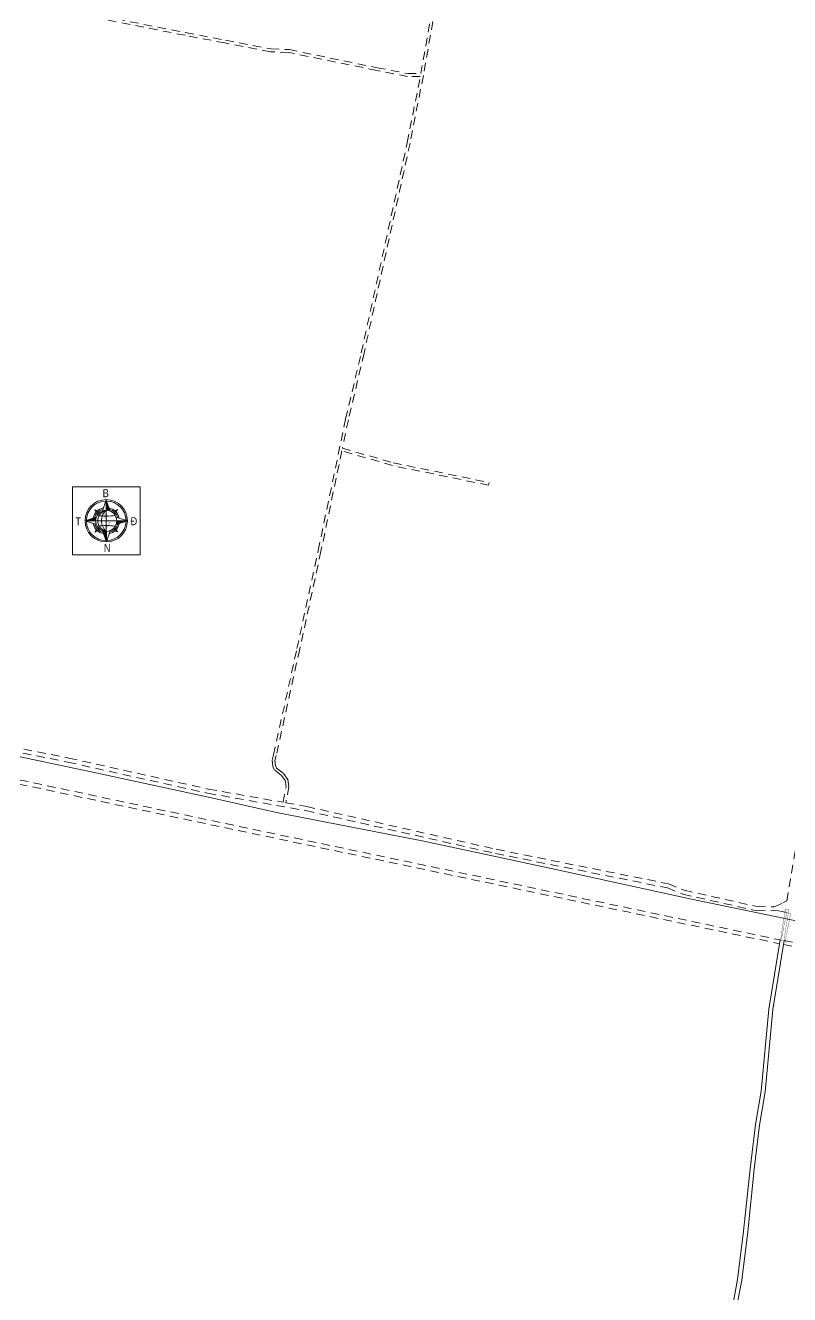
# Model space of a CAD drawing. Header units: metres. Extents: x 556238 to 587446, y 1177111 to 1219372.
# Drawn here: x 573772 to 574317, y 1196186 to 1197093 of the extents above; entities that cross this region are included whole.
import ezdxf
from ezdxf.enums import TextEntityAlignment as Align

# ---------------------------------------------------------------- set-up
doc = ezdxf.new("R2010")
doc.units = ezdxf.units.M
doc.header["$MEASUREMENT"] = 0
doc.linetypes.add('Xr_Nen GT$0$MON', pattern=[10, 6, -4])
for name, color, linetype, lineweight in [('8', 7, 'Continuous', 0), ('CNTV- VIEWPORT', 8, 'Continuous', 9), ('D. Dia vat', 7, 'Continuous', 0), ('D1', 7, 'Continuous', 0), ('Xr_Nen GT$0$CAU-CONG', 4, 'Continuous', 0), ('Xr_Nen GT$0$DUONG BT-NEN BT', 38, 'Continuous', 0), ('Xr_Nen GT$0$DUONG_DA', 38, 'Xr_Nen GT$0$MON', 0), ('Xr_Nen GT$1$SONG_HO', 250, 'Continuous', 0)]:
    doc.layers.add(name, color=color, linetype=linetype, lineweight=lineweight)
doc.styles.add('HEL.CON.BO', font='Vhelvcb.ttf')
doc.linetypes.add('Xr_Nen GT$0$TAL_N_P', pattern='A,2,[130,ltypeshp.shx,S=1,R=0,X=0,Y=-1],4,[130,ltypeshp.shx,S=2,R=0,X=0,Y=-2],2', length=8)

# ---------------------------------------------------------------- blocks, each defined once
blk = doc.blocks.new('*X6')
at = {"color": 0, "linetype": 'ByBlock'}
for p, q in [((-215.75, 162.49), (-215.747, 162.49)), ((-215.75, 162.48), (-215.743, 162.48)), ((-215.75, 162.47), (-215.74, 162.47)), ((-215.75, 162.46), (-215.737, 162.46)), ((-215.75, 162.45), (-215.733, 162.45)), ((-215.75, 162.44), (-215.73, 162.44)), ((-215.75, 162.43), (-215.727, 162.43)), ((-215.75, 162.42), (-215.723, 162.42)), ((-215.75, 162.41), (-215.72, 162.41)), ((-215.75, 162.4), (-215.717, 162.4)), ((-215.75, 162.39), (-215.713, 162.39)), ((-215.75, 162.38), (-215.71, 162.38)), ((-215.75, 162.37), (-215.707, 162.37)), ((-215.75, 162.36), (-215.703, 162.36)), ((-215.75, 162.35), (-215.7, 162.35)), ((-215.75, 162.34), (-215.697, 162.34)), ((-215.75, 162.33), (-215.693, 162.33)), ((-215.75, 162.32), (-215.69, 162.32)), ((-215.75, 162.31), (-215.687, 162.31)), ((-215.75, 162.3), (-215.683, 162.3)), ((-215.75, 162.29), (-215.68, 162.29)), ((-215.75, 162.28), (-215.677, 162.28)), ((-215.75, 162.27), (-215.673, 162.27)), ((-215.75, 162.26), (-215.67, 162.26)), ((-215.75, 162.25), (-215.667, 162.25))]:
    blk.add_line(p, q, dxfattribs=at)
blk = doc.blocks.new('bn')
at = {"layer": 'D. Dia vat'}
h = blk.add_hatch(color=256, dxfattribs=at)
h.set_gradient(color1=(125, 224, 26), one_color=1, tint=1, name='SPHERICAL')
h.paths.add_polyline_path([(1.12, -0.76), (1.14, -0.71), (1.12, -0.63), (1.06, -0.53), (1.04, -0.44), (1, -0.35), (1.01, -0.3), (0.97, -0.25), (0.87, -0.18), (0.79, -0.08), (0.79, -0.08), (0.78, -0.05), (0.76, -0.01), (0.69, 0.03), (0.62, 0.06), (0.5, 0.16), (0.44, 0.21), (0.41, 0.26), (0.29, 0.35), (0.23, 0.44), (0.2, 0.5), (0.23, 0.52), (0.18, 0.57), (0.1, 0.63), (0.02, 0.7), (-0.01, 0.78), (-0.06, 0.83), (-0.05, 0.88), (-0.02, 0.91), (0.01, 0.95), (0, 1.02), (0.03, 1.1), (0.06, 1.15), (0.12, 1.17), (0.19, 1.24), (0.23, 1.26), (0.24, 1.33), (0.27, 1.36), (0.3, 1.39), (0.3, 1.42), (0.31, 1.44), (0.35, 1.45), (0.39, 1.48), (0.42, 1.46), (0.43, 1.46), (0.46, 1.47), (0.47, 1.48), (0.49, 1.49), (0.49, 1.51), (0.49, 1.52), (0.48, 1.53), (0.48, 1.55), (0.49, 1.56), (0.5, 1.56), (0.53, 1.56), (0.53, 1.57), (0.56, 1.56), (0.57, 1.57), (0.57, 1.58), (0.58, 1.6), (0.61, 1.6), (0.61, 1.6), (0.62, 1.61), (0.62, 1.62), (0.63, 1.63), (0.65, 1.63), (0.66, 1.61), (0.69, 1.63), (0.69, 1.64), (0.69, 1.64), (0.68, 1.65), (0.67, 1.65), (0.66, 1.65), (0.65, 1.66), (0.64, 1.66), (0.63, 1.68), (0.6, 1.68), (0.58, 1.67), (0.55, 1.66), (0.53, 1.66), (0.52, 1.66), (0.52, 1.68), (0.5, 1.68), (0.49, 1.67), (0.48, 1.66), (0.48, 1.67), (0.47, 1.69), (0.45, 1.71), (0.44, 1.7), (0.4, 1.72), (0.39, 1.73), (0.38, 1.73), (0.38, 1.75), (0.38, 1.76), (0.36, 1.77), (0.35, 1.76), (0.34, 1.78), (0.31, 1.78), (0.28, 1.79), (0.27, 1.82), (0.27, 1.85), (0.26, 1.89), (0.24, 1.89), (0.23, 1.91), (0.24, 1.95), (0.24, 1.97), (0.29, 1.99), (0.31, 2.04), (0.28, 2.03), (0.26, 2.06), (0.22, 2.07), (0.17, 2.05), (0.14, 2.06), (0.1, 2.09), (0.06, 2.09), (0.03, 2.07), (-0.01, 2.1), (-0.07, 2.11), (-0.08, 2.15), (-0.12, 2.19), (-0.14, 2.21), (-0.16, 2.21), (-0.19, 2.18), (-0.22, 2.17), (-0.28, 2.15), (-0.3, 2.13), (-0.3, 2.08), (-0.35, 2.04), (-0.4, 2.03), (-0.44, 2), (-0.48, 2.02), (-0.47, 2.04), (-0.51, 2.04), (-0.55, 2), (-0.55, 1.95), (-0.58, 1.95), (-0.63, 1.99), (-0.64, 2.01), (-0.67, 2.04), (-0.69, 2), (-0.71, 1.97), (-0.73, 1.99), (-0.74, 2.03), (-0.78, 2.03), (-0.79, 1.99), (-0.85, 1.93), (-0.87, 1.93), (-0.91, 1.97), (-0.97, 2.01), (-1.02, 2.03), (-1.04, 2.01), (-1.09, 1.95), (-1.13, 1.91), (-1.02, 1.78), (-0.98, 1.74), (-0.97, 1.68), (-0.92, 1.7), (-0.88, 1.66), (-0.91, 1.58), (-0.86, 1.48), (-0.76, 1.41), (-0.66, 1.37), (-0.63, 1.41), (-0.53, 1.46), (-0.37, 1.37), (-0.44, 1.31), (-0.43, 1.28), (-0.36, 1.28), (-0.36, 1.23), (-0.26, 1.18), (-0.31, 1.1), (-0.37, 1.05), (-0.46, 1.06), (-0.55, 1.06), (-0.55, 0.99), (-0.6, 0.94), (-0.44, 0.86), (-0.33, 0.79), (-0.21, 0.76), (-0.2, 0.67), (-0.14, 0.6), (-0.08, 0.57), (-0.02, 0.45), (0.1, 0.34), (0.14, 0.31), (0.17, 0.31), (0.21, 0.23), (0.22, 0.23), (0.24, 0.21), (0.25, 0.12), (0.28, 0.09), (0.28, 0.06), (0.32, 0.08), (0.35, 0.08), (0.38, 0.03), (0.46, -0.03), (0.53, -0.05), (0.52, -0.08), (0.52, -0.1), (0.46, -0.13), (0.49, -0.2), (0.59, -0.28), (0.58, -0.37), (0.56, -0.46), (0.55, -0.56), (0.52, -0.62), (0.51, -0.68), (0.54, -0.76), (0.57, -0.79), (0.59, -0.89), (0.54, -0.99), (0.57, -1.1), (0.56, -1.18), (0.52, -1.23), (0.47, -1.22), (0.39, -1.28), (0.32, -1.28), (0.3, -1.31), (0.21, -1.32), (0.2, -1.36), (0.19, -1.41), (0.11, -1.39), (0.07, -1.39), (0.04, -1.42), (0, -1.42), (0.03, -1.47), (0.01, -1.53), (0.07, -1.58), (0.12, -1.6), (0.11, -1.63), (0.12, -1.68), (0.06, -1.66), (0.02, -1.67), (-0.03, -1.61), (-0.08, -1.63), (-0.12, -1.63), (-0.15, -1.66), (-0.2, -1.64), (-0.24, -1.63), (-0.26, -1.65), (-0.24, -1.7), (-0.28, -1.73), (-0.31, -1.77), (-0.38, -1.76), (-0.42, -1.78), (-0.46, -1.8), (-0.39, -1.89), (-0.35, -1.87), (-0.31, -1.9), (-0.25, -1.92), (-0.24, -1.95), (-0.3, -1.98), (-0.33, -2.1), (-0.34, -2.3), (-0.36, -2.37), (-0.28, -2.37), (-0.16, -2.28), (-0.1, -2.2), (0.07, -2.14), (0.14, -2.09), (0.19, -2.08), (0.24, -2.05), (0.25, -1.99), (0.28, -1.93), (0.32, -1.87), (0.34, -1.82), (0.34, -1.78), (0.42, -1.8), (0.51, -1.79), (0.66, -1.72), (0.73, -1.66), (0.92, -1.57), (1.02, -1.52), (1.04, -1.45), (1.11, -1.35), (1.14, -1.31), (1.11, -1.27), (1.11, -1.23), (1.13, -1.22), (1.12, -1.18), (1.11, -1.16), (1.11, -1.1), (1.14, -1.11), (1.17, -1.08), (1.18, -1.03), (1.13, -0.94), (1.11, -0.88), (1.14, -0.89), (1.14, -0.86), (1.11, -0.79)])
at = {"layer": '8'}
for p, q in [((-5.97, 0.01), (-2.8, 1.06)), ((-5.97, 0.01), (-0.02, 0.01)), ((-2.8, -1.05), (-5.97, 0.01))]:
    blk.add_line(p, q, dxfattribs=at)
at = {"layer": 'D. Dia vat'}
for p, q in [((-1.08, 2.79), (-0.02, 5.95)), ((-0.02, 5.95), (1.03, 2.79)), ((-0.02, 0.01), (-0.02, 5.95)), ((-2.82, 2.45), (-3.18, 3.16)), ((-3.18, 3.16), (-2.65, 2.64)), ((-3.18, 3.16), (-2.47, 2.81)), ((-2.39, 2.37), (-2.13, 2.11)), ((-0.02, -5.94), (-0.02, 0.01)), ((-0.02, 0.01), (5.92, 0.01)), ((2.34, 2.37), (2.08, 2.11)), ((2.42, 2.81), (3.13, 3.16)), ((3.13, 3.16), (2.6, 2.64)), ((2.76, 1.06), (5.92, 0.01)), ((5.92, 0.01), (2.76, -1.05)), ((3.13, 3.16), (2.78, 2.45)), ((-3.18, -3.14), (-2.82, -2.44)), ((-3.18, -3.14), (-2.65, -2.62)), ((-2.47, -2.79), (-3.18, -3.14)), ((-2.39, -2.36), (-2.13, -2.09)), ((-0.02, -5.94), (-1.08, -2.77)), ((1.03, -2.77), (-0.02, -5.94)), ((2.34, -2.36), (2.08, -2.09)), ((3.13, -3.14), (2.42, -2.79)), ((3.13, -3.14), (2.6, -2.62)), ((2.78, -2.44), (3.13, -3.14))]:
    blk.add_line(p, q, dxfattribs=at)
for radius in [5.95, 2.97]:
    blk.add_circle((-0.02, 0.01), radius, dxfattribs=at)
for centre, radius, start, end in [((-0.02, 0.01), 5.57, 91.2781, 178.7219), ((-0.02, 0.01), 3.72, 101.9604, 168.0396), ((-0.02, 0.01), 5.57, 1.2781, 88.7219), ((-0.02, 0.01), 3.72, 11.9604, 78.0396), ((-0.02, 0.01), 3.34, 105.7719, 164.2281), ((-0.02, 22.29), 20.95, 262.9413, 277.0587), ((0.67, 0.01), 3.05, 103.0837, 256.9163), ((2.56, 0.01), 3.94, 131.0015, 228.9985), ((-0.02, 0.01), 3.34, 15.7719, 74.2281), ((-0.02, 0.01), 5.57, 181.2781, 268.7219), ((-0.02, 0.01), 3.72, 191.9604, 258.0396), ((-0.02, 0.01), 3.34, 195.7719, 254.2281), ((-0.02, -22.27), 20.95, 82.9413, 97.0587), ((-0.02, 0.01), 5.57, 271.2781, 358.7219), ((-0.02, 0.01), 3.72, 281.9604, 348.0396), ((-0.02, 0.01), 3.34, 285.7719, 344.2281)]:
    blk.add_arc(centre, radius, start, end, dxfattribs=at)
at = {"layer": 'D. Dia vat', "xscale": 11.89085183944553, "yscale": 11.89085183944553, "zscale": 11.89085183944553}
blk.add_blockref('*X6', (2565.43, -1926.31), dxfattribs=at)
for p, rotation in [((1926.3, 2565.46), 90), ((-1926.34, -2565.44), 270), ((-2565.47, 1926.33), 180)]:
    blk.add_blockref('*X6', p, dxfattribs=dict(at, rotation=rotation))
at = {"layer": 'D. Dia vat', "style": 'HEL.CON.BO'}
for s, p in [('B', (-0.12, 6.66)), ('T', (-7.9, -1.26)), ('Ñ', (7.74, -1.26)), ('N', (0.21, -8.74))]:
    blk.add_text(s, height=2.25, dxfattribs=at).set_placement(p, align=Align.CENTER)

msp = doc.modelspace()

# ---------------------------------------------------------------- linework, layer by layer
at = {"layer": 'CNTV- VIEWPORT', "ltscale": 5}
msp.add_lwpolyline([(573805.78559, 1196714.69841), (573854.18559, 1196714.69841), (573854.18559, 1196763.09841), (573805.78559, 1196763.09841)], close=True, dxfattribs=at)
at = {"layer": 'Xr_Nen GT$0$CAU-CONG', "const_width": 0.2, "flags": 128}
for points in [[(574310.92302, 1196439.61921), (574314.38802, 1196461.76721), (574316.85798, 1196461.38079), (574313.39298, 1196439.23279)], [(574311.45318, 1196439.5806), (574314.3972, 1196439.00376), (574318.24279, 1196458.63057), (574315.29877, 1196459.20741)]]:
    msp.add_lwpolyline(points, close=True, dxfattribs=at)
for points in [[(574315.29877, 1196459.20741), (574314.50971, 1196460.38103)], [(574311.45318, 1196439.5806), (574310.27956, 1196438.79154)], [(574314.3972, 1196439.00376), (574315.18626, 1196437.83014)]]:
    msp.add_lwpolyline(points, dxfattribs=at)
at = {"layer": 'Xr_Nen GT$0$DUONG BT-NEN BT', "flags": 128}
for points in [[(574254.19317, 1195850.81709), (574245.5128, 1195946.22397), (574244.33201, 1196018.58405), (574247.96187, 1196034.61932), (574255.81085, 1196052.17649), (574268.06709, 1196138.43647), (574276.89985, 1196179.05081), (574280.3024, 1196197.31992), (574284.60269, 1196231.66796), (574289.25921, 1196276.33196), (574292.99008, 1196307.8851), (574297.06883, 1196331.73122), (574302.59144, 1196390.34191), (574310.67776, 1196439.66866)], [(574257.18083, 1195851.08891), (574248.51058, 1195946.38458), (574247.33748, 1196018.27293), (574250.82213, 1196033.66668), (574258.7217, 1196051.33704), (574271.02184, 1196137.90599), (574279.84089, 1196178.45726), (574283.26805, 1196196.85852), (574287.58331, 1196231.32604), (574292.24089, 1196276.00027), (574295.96022, 1196307.45578), (574300.04497, 1196331.33705), (574305.56856, 1196389.95809), (574313.63824, 1196439.18334)]]:
    msp.add_lwpolyline(points, dxfattribs=at)
at = {"layer": 'Xr_Nen GT$0$DUONG_DA'}
for points in [[(573827.42791, 1197099.14968), (573886.56883, 1197087.51321), (573914.98741, 1197082.06777), (573947.41506, 1197075.80964), (573960.36769, 1197075.32824), (574023.31852, 1197062.44093), (574045.15727, 1197058.18941), (574054.36943, 1197058.18941), (574076.61609, 1197184.41137)], [(574078.58387, 1197184.05368), (574056.15933, 1197056.82245), (574046.6547, 1197008.59053), (574013.86379, 1196858.51766), (574002.66737, 1196811.12874), (573998.44417, 1196790.84489), (574034.66918, 1196780.31293), (574103.13606, 1196766.32383), (574102.73569, 1196764.36431), (574034.18902, 1196778.36972), (573998.03526, 1196788.88096), (573983.1321, 1196717.30186), (573967.93428, 1196647.22448), (573951.19364, 1196571.31992), (573950.32319, 1196567.8246), (573950.76463, 1196564.20889), (573951.48103, 1196562.41996), (573956.46798, 1196558.45369), (573959.52579, 1196554.31226), (573960.25701, 1196549.25179), (573958.06999, 1196537.60627), (573972.95686, 1196534.97103), (574108.20894, 1196504.38127), (574231.12892, 1196479.75564), (574242.223, 1196475.21059), (574294.35004, 1196463.47097), (574306.51436, 1196463.34626), (574312.6897, 1196466.08065), (574315.4166, 1196467.66766), (574330.35597, 1196557.25065)], [(573692.59349, 1196591.59779), (573803.28687, 1196569.5529), (573902.84307, 1196547.38242), (573956.1005, 1196537.9549), (573958.23006, 1196549.29449), (573957.61824, 1196553.52871), (573955.01609, 1196557.05299), (573949.82137, 1196561.18451), (573948.81099, 1196563.70755), (573948.29313, 1196567.94918), (573949.24639, 1196571.77702), (573965.98046, 1196647.6518), (573981.17578, 1196717.71764), (574000.71481, 1196811.56258), (574011.91349, 1196858.96109), (574044.69641, 1197008.99738), (574053.99612, 1197056.18941), (574044.96441, 1197056.18941), (574022.92686, 1197060.47963), (573960.12837, 1197073.33575), (573947.18709, 1197073.81674), (573914.60973, 1197080.10375), (573886.18758, 1197085.54988), (573826.11542, 1197097.36957)], [(573691.98503, 1196588.66006), (573802.66776, 1196566.61728), (573902.25527, 1196544.43983), (573972.36417, 1196532.0293), (574107.5833, 1196501.447), (574230.25769, 1196476.87057), (574241.31847, 1196472.33916), (574294.00122, 1196460.47438), (574306.97427, 1196460.89385), (574312.04923, 1196460.10608), (574315.29877, 1196459.20741)]]:
    msp.add_lwpolyline(points, dxfattribs=at)
at = {"layer": 'Xr_Nen GT$0$DUONG_DA', "flags": 128}
for points in [[(573689.58314, 1196568.00299), (573713.80041, 1196562.5215), (573772.76673, 1196553.00369), (573911.9647, 1196523.43668), (574107.86829, 1196482.37177), (574310.67776, 1196439.66866)], [(573688.92086, 1196565.07701), (573713.22969, 1196559.57479), (573772.21571, 1196550.0538), (573911.3453, 1196520.50132), (574107.24971, 1196479.43623), (574310.17083, 1196436.98892)], [(574313.09518, 1196436.43464), (574402.55012, 1196418.91205), (574441.35401, 1196407.94595), (574481.91658, 1196372.33192), (574516.37987, 1196346.2677), (574573.2017, 1196325.82302), (574634.82093, 1196303.15046), (574654.28626, 1196286.40793)], [(574313.63824, 1196439.18334), (574403.27671, 1196421.31806), (574442.84515, 1196410.42117), (574483.62027, 1196375.1771), (574517.84789, 1196349.02233), (574573.76857, 1196328.9273), (574638.01473, 1196305.4087), (574656.78012, 1196289.99499)]]:
    msp.add_lwpolyline(points, dxfattribs=at)
at = {"layer": 'Xr_Nen GT$1$SONG_HO', "linetype": 'Xr_Nen GT$0$TAL_N_P', "flags": 128}
msp.add_lwpolyline([(572050.18923, 1197069.67846), (572061.43995, 1197083.2352), (572139.10071, 1197056.14821), (572237.12516, 1197022.80403), (572309.56293, 1197001.09935), (572364.37083, 1196985.26616), (572397.82181, 1196975.74304), (572458.19156, 1196952.99176), (572487.47765, 1196944.69103), (572549.46608, 1196923.97017), (572556.3087, 1196923.73007), (572562.20232, 1196936.11524), (572605.83586, 1197036.21204), (572630.32907, 1197098.10736), (572654.81523, 1197156.54885), (572676.37705, 1197215.67344), (572696.82611, 1197268.55009), (572719.2252, 1197322.68004), (572744.40387, 1197387.63547), (572764.5797, 1197437.05017), (572785.73156, 1197482.14706), (572790.34841, 1197491.5923), (572798.36604, 1197487.67327), (572774.09948, 1197439.44135), (572749.26961, 1197381.30185), (572732.53258, 1197341.31608), (572710.88417, 1197280.83323), (572695.89897, 1197249.01177), (572673.528, 1197193.146), (572646.34704, 1197119.66968), (572610.58572, 1197032.06942), (572574.338, 1196945.425), (572567.13118, 1196927.26626), (572565.66717, 1196920.91316), (572600.27157, 1196909.729), (572691.18058, 1196878.68695), (572783.2247, 1196849.9121), (572828.06604, 1196836.17019), (572908.60007, 1196810.34848), (573085.02279, 1196752.14032), (573247.72097, 1196698.6976), (573380.48396, 1196656.49376), (573386.87945, 1196656.10941), (573402.09256, 1196659.07128), (573407.76526, 1196658.42739), (573414.54363, 1196646.90833), (573436.47229, 1196637.83104), (573488.36425, 1196628.2175), (573545.34501, 1196616.53085), (573654.62722, 1196593.61978), (573733.52498, 1196577.74492), (573825.87479, 1196558.29108), (573907.08331, 1196540.64987), (573951.29499, 1196530.75445), (574056.60154, 1196510.19672), (574150.77024, 1196489.86346), (574247.45609, 1196468.87716), (574341.53308, 1196449.32629), (574420.80533, 1196434.08282), (574438.92232, 1196429.63696), (574451.97964, 1196425.02603), (574460.42071, 1196420.01988), (574475.68691, 1196407.46556), (574519.66114, 1196370.30645), (574534.55818, 1196361.87886), (574559.47446, 1196352.52949), (574624.80085, 1196326.6478), (574671.67146, 1196308.87031), (574681.28817, 1196304.96178), (574687.19086, 1196307.21416), (574713.63463, 1196339.69439), (574738.18911, 1196388.25764), (574751.26722, 1196419.5215), (574758.7343, 1196434.57174), (574763.6679, 1196441.23113), (574777.9625, 1196454.48647), (574789.29645, 1196464.47556), (574800.63042, 1196470.86858), (574818.79767, 1196477.68549), (574840.66556, 1196483.41257), (574847.86595, 1196486.87546), (574846.37554, 1196510.48941), (574845.36128, 1196516.30498), (574842.25795, 1196519.60692), (574831.93599, 1196520.48294), (574739.1853, 1196518.44046), (574654.9641, 1196516.73543), (574655.16881, 1196520.75672), (574690.44665, 1196521.71092), (574764.95755, 1196523.07855), (574824.45389, 1196524.37788), (574833.49628, 1196525.79682), (574842.22766, 1196527.75446), (574844.16019, 1196534.41913), (574847.21126, 1196548.09078), (574855.71691, 1196564.12334), (574858.817, 1196571.236), (574873.72261, 1196588.74267), (574896.22138, 1196620.8078), (574905.98394, 1196640.21631), (574907.35581, 1196651.04172), (574906.12113, 1196665.70398), (574903.92138, 1196678.53617), (574896.37606, 1196701.83134), (574887.30294, 1196721.5173), (574881.67824, 1196724.25791), (574872.31803, 1196726.38484), (574776.35416, 1196724.32044), (574720.99416, 1196721.53223), (574596.85491, 1196716.3662), (574425.73, 1196711.437), (574425.95, 1196716.038), (574597.42886, 1196720.57451), (574634.56701, 1196723.04285), (574689.13358, 1196725.1661), (574727.74251, 1196726.72023), (574799.3703, 1196730.10797), (574843.76628, 1196731.73697), (574868.08794, 1196733.7196), (574880.03068, 1196736.49088), (574883.27596, 1196738.987), (574884.76712, 1196752.03742), (574882.02546, 1196796.33063), (574875.77026, 1196830.18919), (574874.06684, 1196839.97258), (574873.92489, 1196850.6067), (574875.62831, 1196861.24083), (574881.31853, 1196871.08651), (574902.75313, 1196895.75767), (574910.16091, 1196907.06752), (574911.15457, 1196913.87336), (574911.5956, 1196916.35538), (574912.44414, 1196925.84199), (574910.7586, 1196948.24242), (574907.55936, 1196986.81491), (574917.6724, 1196989.88618), (574921.44002, 1196994.24538), (574937.40274, 1196994.04726), (574945.0293, 1196991.32276), (574946.88755, 1196947.11388), (574941.30392, 1196910.99454), (574935.61669, 1196889.21533), (574912.09787, 1196861.94973), (574902.30206, 1196848.2459), (574900.04901, 1196841.58975), (574902.49585, 1196813.44715), (574906.60736, 1196777.74932), (574908.46855, 1196754.55072), (574914.93665, 1196729.62107), (574932.1785, 1196676.05324), (574959.4013, 1196677.10307), (574989.40959, 1196678.43097), (575012.60792, 1196679.12776), (575026.64962, 1196682.77439), (575038.59125, 1196689.44747), (575050.47371, 1196707.02216), (575060.90926, 1196719.21067), (575068.09426, 1196723.14508), (575075.27143, 1196723.48635), (575087.47344, 1196724.71649), (575101.01148, 1196723.39672), (575118.65208, 1196720.95166), (575138.4169, 1196723.32969), (575151.82289, 1196725.24336), (575174.1094, 1196730.38569), (575193.25581, 1196737.13221), (575211.20223, 1196736.2671), (575226.72506, 1196732.38084), (575241.93475, 1196722.30878), (575263.4233, 1196710.74063), (575286.59957, 1196702.06766), (575318.65789, 1196691.4073), (575340.28588, 1196686.94716), (575385.1777, 1196687.87555), (575417.47339, 1196689.59273), (575454.43826, 1196693.45293), (575482.42809, 1196694.82078), (575502.88261, 1196696.56707), (575520.93317, 1196696.88261), (575533.48008, 1196695.59506), (575550.5897, 1196691.77987), (575563.14239, 1196689.59352), (575582.16314, 1196691.70225), (575606.57895, 1196698.82754), (575635.66295, 1196708.09586), (575651.45977, 1196712.36801), (575665.46566, 1196717.72332), (575672.65165, 1196721.65673), (575679.84107, 1196727.38771), (575680.22118, 1196736.00876), (575678.44086, 1196741.40288), (575674.50794, 1196747.1602), (575661.34228, 1196755.39965), (575647.29524, 1196769.5019), (575634.63448, 1196791.57488), (575628.3582, 1196824.6136), (575623.72096, 1196841.15114), (575615.96829, 1196883.64627), (575616.76395, 1196901.06625), (575627.87484, 1196926.88189), (575646.62204, 1196965.7397), (575666.70369, 1197005.31705), (575679.1309, 1197021.62567), (575697.09092, 1197029.84457), (575734.42341, 1197037.65592), (575774.01974, 1197044.40294), (575825.763, 1197056.34287), (575880.58832, 1197066.56661), (575928.62675, 1197077.4149), (575959.10043, 1197085.87995), (575963.02081, 1197073.14214), (575795.06613, 1197033.5398), (575712.57918, 1197016.7914), (575693.51572, 1197012.00126), (575688.0531, 1197009.21632), (575679.39217, 1196996.75462), (575670.58757, 1196979.41068), (575641.19785, 1196922.24982), (575633.62879, 1196903.51166), (575629.75536, 1196887.36874), (575636.36346, 1196851.24419), (575643.61709, 1196811.58871), (575650.68961, 1196788.94041), (575660.67368, 1196775.01084), (575694.21743, 1196743.97092), (575697.70244, 1196734.84138), (575690.92084, 1196719.87651), (575668.3024, 1196703.56248), (575618.72702, 1196687.16483), (575560.56292, 1196675.57626), (575533.53056, 1196679.05865), (575511.01923, 1196681.12925), (575462.0979, 1196677.73928), (575406.74884, 1196672.93921), (575337.42542, 1196671.43334), (575274.06151, 1196690.95127), (575235.34972, 1196707.98674), (575220.32551, 1196716.55351), (575207.97002, 1196720.98262), (575199.77, 1196721.25945), (575188.34973, 1196719.3188), (575174.14243, 1196715.76201), (575155.72475, 1196708.85991), (575131.4416, 1196703.65484), (575114.67857, 1196703.27615), (575101.51894, 1196705.43501), (575087.78957, 1196707.64825), (575079.4365, 1196709.67532), (575074.97983, 1196708.98144), (575067.33403, 1196705.90196), (575062.29092, 1196697.65228), (575051.54851, 1196680.20376), (575032.08333, 1196669.34415), (575014.86899, 1196665.14045), (574989.1992, 1196664.01684), (574961.3502, 1196662.20174), (574944.08482, 1196658.78899), (574939.49094, 1196655.55504), (574937.32873, 1196651.60827), (574935.60801, 1196631.63214), (574929.42768, 1196616.27091), (574910.54995, 1196589.79247), (574890.16016, 1196573.31244), (574883.22996, 1196565.25635), (574880.00277, 1196557.96098), (574867.78663, 1196530.31243), (574865.81689, 1196510.71182), (574868.06748, 1196488.79438), (574871.09645, 1196478.97437), (574871.42567, 1196476.38966), (574948.43781, 1196470.49501), (575069.28691, 1196452.42022), (575194.29139, 1196435.64438), (575255.71353, 1196425.10261), (575309.54352, 1196423.28364), (575383.73566, 1196419.89636), (575482.94405, 1196417.03798), (575515.90007, 1196421.99057), (575600.41575, 1196436.02263), (575652.33738, 1196443.31983), (575738.1088, 1196456.72685), (575796.22954, 1196465.69176), (575794.28361, 1196522.70878), (575785.8298, 1196592.53541), (575777.75681, 1196625.72796), (575761.89388, 1196650.67383), (575746.57287, 1196675.0146), (575723.38778, 1196712.29705), (575712.90939, 1196725.28971), (575705.10797, 1196736.14239), (575707.09656, 1196739.27592), (575711.68562, 1196738.05307), (575716.23431, 1196735.61613), (575749.69289, 1196688.39804), (575783.79648, 1196631.07795), (575788.727, 1196615.75659), (575796.18724, 1196571.81222), (575800.4453, 1196528.96884), (575803.33024, 1196468.3537), (575802.407, 1196459.32957), (575797.40449, 1196458.60249), (575773.3966, 1196455.43313), (575679.94584, 1196441.40119), (575611.56531, 1196429.95775), (575575.96867, 1196422.98449), (575529.86468, 1196414.66468), (575488.79337, 1196410.55871), (575444.42913, 1196409.93783), (575344.93971, 1196413.78762), (575300.57546, 1196415.77443), (575267.89259, 1196418.13379), (575230.77558, 1196423.75611), (575069.76825, 1196445.0162), (574923.48875, 1196463.86307), (574861.57323, 1196469.34143), (574846.28247, 1196460.43325), (574828.49533, 1196454.87895), (574810.46115, 1196451.79321), (574792.51636, 1196438.64295), (574780.28769, 1196426.42348), (574769.7883, 1196409.88398), (574756.80609, 1196380.44593), (574727.89132, 1196313.59506), (574707.51017, 1196292.9824), (574682.16651, 1196267.48112), (574668.94965, 1196249.21363), (574667.33573, 1196244.44626), (574681.56359, 1196240.93767), (574748.81669, 1196228.68389), (574799.74426, 1196220.29565), (574910.56571, 1196202.05947), (575102.0768, 1196168.53652), (575102.90669, 1196168.16456), (575108.16452, 1196164.93039), (575107.80119, 1196163.1347), (575101.2711, 1196164.51543), (575100.8966, 1196164.68331), (574909.89617, 1196198.11703), (574799.09471, 1196216.35016), (574748.15115, 1196224.74044), (574680.78441, 1196236.39234), (574664.67704, 1196239.0841), (574660.02289, 1196232.55613), (574653.86271, 1196193.19782), (574638.10774, 1196122.41184), (574626.15853, 1196095.17873), (574605.52409, 1196063.06237), (574593.14279, 1196040.6068), (574591.81714, 1196025.81468), (574603.19576, 1196016.65238), (574648.92874, 1195993.62819), (574657.46385, 1195975.21446), (574658.57178, 1195948.26318), (574652.69908, 1195926.00794), (574649.58838, 1195911.31245), (574657.9763, 1195885.09387), (574745.38239, 1195900.89438), (574821.46741, 1195910.7831), (574908.92498, 1195918.6363), (575011.45774, 1195924.87624), (575011.63998, 1195921.88178), (574909.1503, 1195915.64446), (574821.79502, 1195907.80045), (574745.84706, 1195897.92954), (574660.03902, 1195881.26955), (574659.70314, 1195877.3965), (574662.04517, 1195846.2405), (574658.65644, 1195822.87728), (574645.61322, 1195804.28551), (574634.82218, 1195782.453), (574630.67195, 1195765.86682), (574632.2111, 1195747.41111), (574645.67846, 1195721.84224), (574654.15119, 1195704.04336), (574657.99896, 1195688.66361), (574655.88269, 1195666.93969), (574642.98414, 1195641.69244), (574637.98192, 1195617.0848), (574637.983, 1195595.69589), (574658.18414, 1195551.28683), (574674.00671, 1195518.17188), (574691.42671, 1195491.20813), (574698.82744, 1195488.36385), (574712.71792, 1195487.22615), (574759.11821, 1195496.12314), (574807.05185, 1195506.59006), (574922.55604, 1195560.32935), (574994.31791, 1195583.00183), (575107.69408, 1195618.45615), (575134.76249, 1195618.66938), (575166.4994, 1195618.08209), (575187.65733, 1195624.34641), (575239.43063, 1195647.30149), (575302.12085, 1195667.26897), (575346.95776, 1195687.72286), (575443.81473, 1195732.36045), (575504.28738, 1195755.88509), (575571.49604, 1195778.13984), (575626.54034, 1195790.7681), (575674.23682, 1195805.73591), (575728.48771, 1195827.82812), (575775.9871, 1195840.82648), (575848.18844, 1195860.17129), (575890.56339, 1195877.50245), (575918.74769, 1195900.74193), (575960.17673, 1195948.70792), (575979.49184, 1195966.43293), (576004.16553, 1195975.90026), (576028.408, 1195972.74914), (576071.57134, 1195960.53856), (576139.03114, 1195964.28956), (576173.25603, 1195970.86167), (576202.21159, 1195982.48169), (576278.96019, 1196023.15246), (576352.12771, 1196079.02712), (576407.80376, 1196140.04865), (576446.79579, 1196168.16335), (576464.92949, 1196180.0875), (576485.88009, 1196196.9507), (576520.043, 1196232.086), (576530.915, 1196226.658), (576526.86545, 1196219.84524), (576516.71226, 1196207.81203), (576505.56611, 1196198.13971), (576492.98166, 1196187.39217), (576483.54627, 1196179.00734), (576495.21132, 1196167.12747), (576508.09343, 1196153.35404), (576526.21235, 1196135.1208), (576535.47922, 1196128.22665), (576545.56084, 1196124.56473), (576562.10985, 1196124.52406), (576568.96722, 1196122.89059), (576581.04259, 1196120.70609), (576585.58683, 1196118.94653)], dxfattribs=at)

# ---------------------------------------------------------------- block references
at = {"layer": 'D1', "linetype": 'Continuous', "xscale": 2.54, "yscale": 2.54, "zscale": 34214.4, "rotation": 0.3096274108992114}
msp.add_blockref('bn', (573829.98559, 1196738.89841), dxfattribs=at)

doc.saveas('drawing.dxf')
